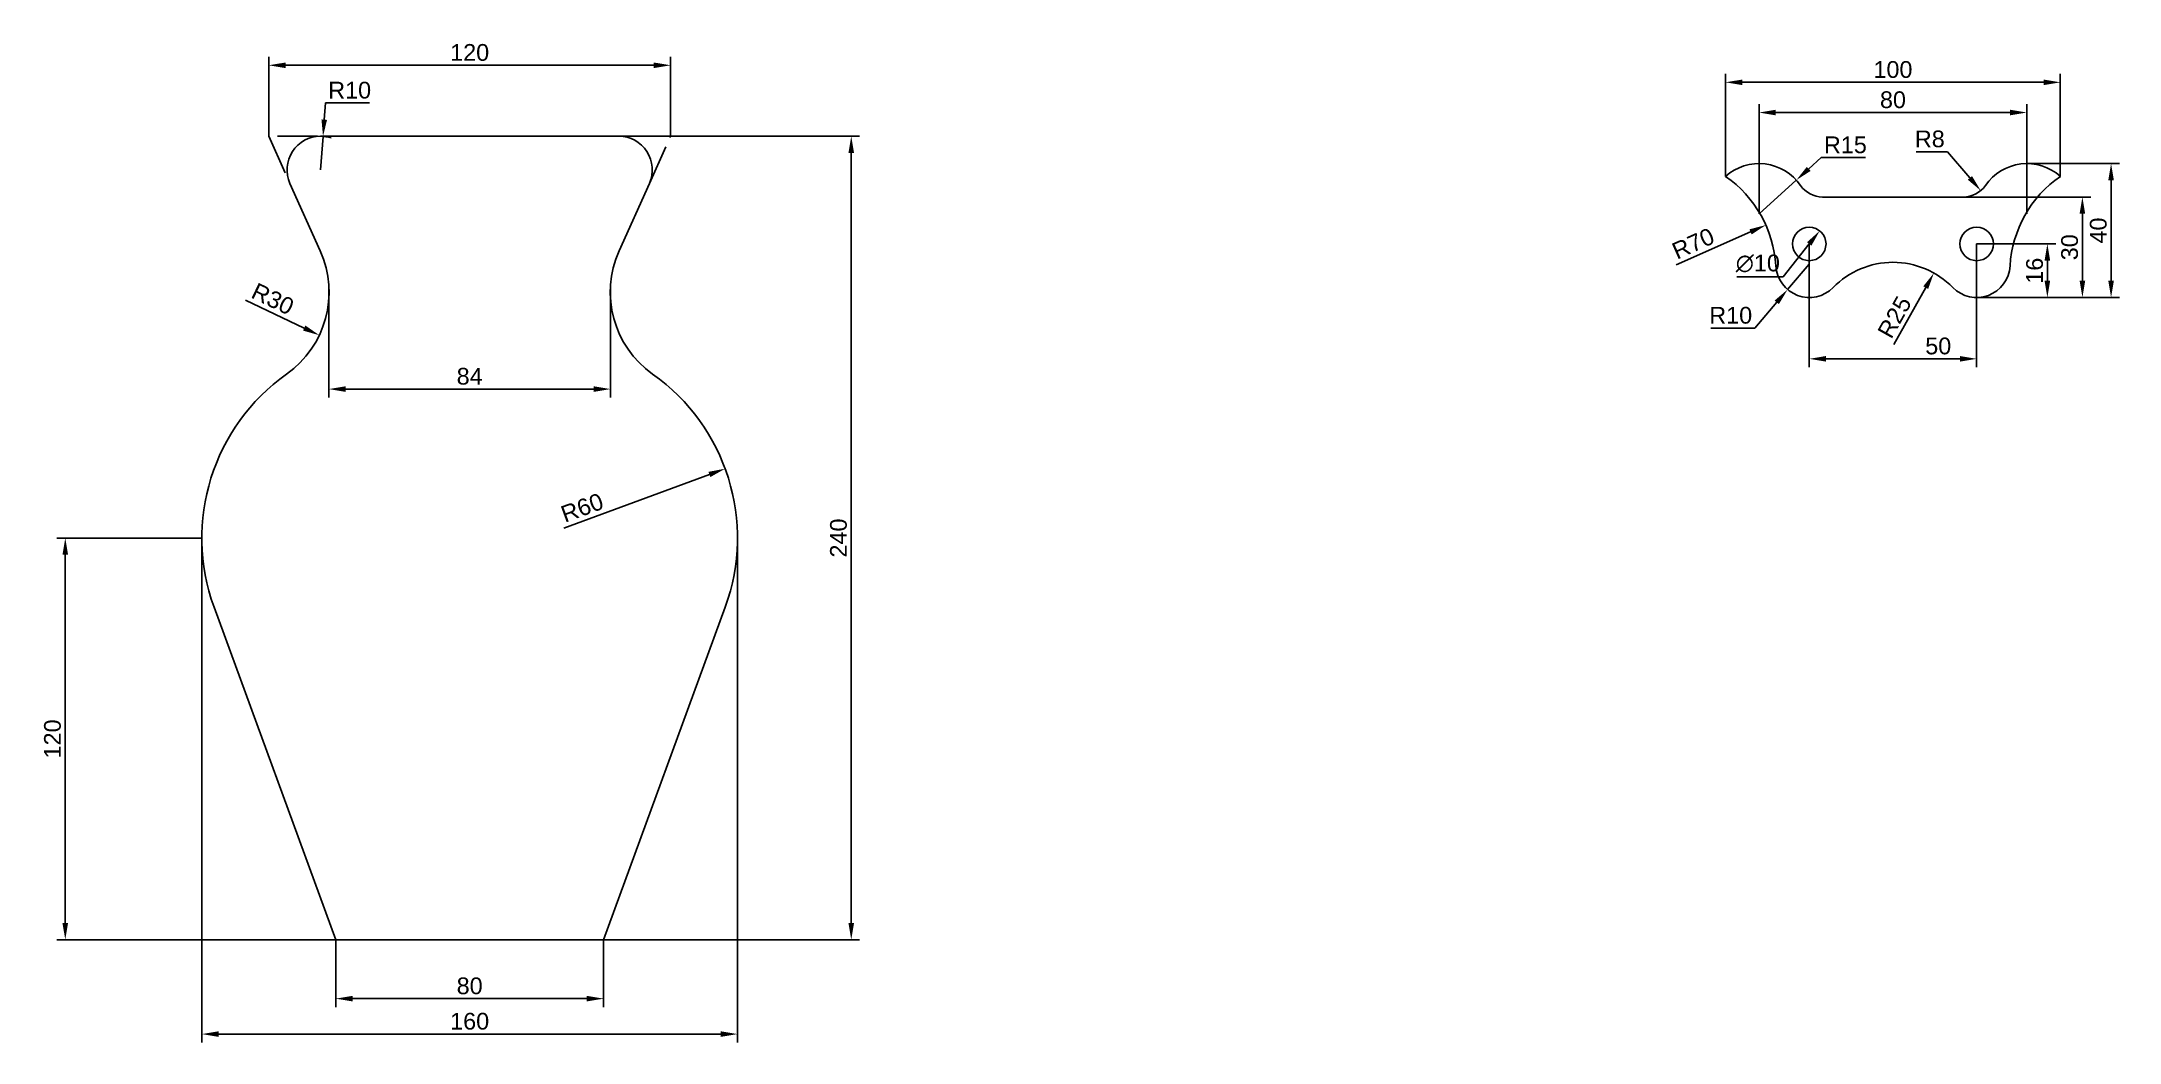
# Model space of a CAD drawing. Header units: millimetres. Extents: x 122 to 743, y -22 to 276.
import ezdxf

# ---------------------------------------------------------------- set-up
doc = ezdxf.new("R2010")
doc.units = ezdxf.units.MM
doc.linetypes.add('ACAD_ISO02W100', pattern=[15, 12, -3])
doc.styles.get("Standard").update_dxf_attribs({"font": 'arial.ttf'})
doc.dimstyles.new('ISO-25', dxfattribs={"dimscale": 2, "dimtxt": 2.5, "dimasz": 2.5, "dimexe": 1.25, "dimexo": 0, "dimtad": 1, "dimtoh": 1, "dimtxsty": 'Standard', "dimcen": 2.5, "dimadec": 0, "dimazin": 0, "dimtfac": 1, "dimtmove": 0, "dimatfit": 3, "dimfxl": 1, "dimarcsym": 0})

# ---------------------------------------------------------------- blocks, each defined once
blk = doc.blocks.new('*D6')
at = {"color": 0, "lineweight": -2, "transparency": 16777216}
blk.add_line((675.48, 185.97), (685.02, 202.97), dxfattribs=at)
at = {"color": 0, "transparency": 16777216}
blk.add_solid([(684.29, 203.37), (685.74, 202.56), (687.46, 207.33)], dxfattribs=at)
at = {"layer": 'Defpoints', "color": 0, "transparency": 16777216}
for p in [(687.46, 207.33), (675.23, 185.52)]:
    blk.add_point(p, dxfattribs=at)
at = {"color": 0, "transparency": 16777216, "insert": (675.71, 194.15), "char_height": 5, "attachment_point": 5, "rotation": 60.70938}
blk.add_mtext('R25', dxfattribs=at)
blk = doc.blocks.new('*D7')
at = {"color": 0, "lineweight": -2, "transparency": 16777216}
for p, q in [((642.41, 206.21), (650.23, 216.02)), ((628.58, 206.21), (642.41, 206.21))]:
    blk.add_line(p, q, dxfattribs=at)
at = {"color": 0, "transparency": 16777216}
blk.add_solid([(649.58, 216.54), (650.88, 215.5), (653.35, 219.93)], dxfattribs=at)
at = {"layer": 'Defpoints', "color": 0, "transparency": 16777216}
for p in [(653.35, 219.93), (647.11, 212.11)]:
    blk.add_point(p, dxfattribs=at)
at = {"color": 0, "transparency": 16777216, "insert": (634.87, 210.16), "char_height": 5, "attachment_point": 5}
blk.add_mtext('∅10', dxfattribs=at)
blk = doc.blocks.new('*D8')
at = {"color": 0, "lineweight": -2, "transparency": 16777216}
blk.add_line((610.51, 209.73), (632.7, 219.62), dxfattribs=at)
at = {"color": 0, "transparency": 16777216}
blk.add_solid([(632.36, 220.38), (633.04, 218.86), (637.27, 221.66)], dxfattribs=at)
at = {"layer": 'Defpoints', "color": 0, "transparency": 16777216}
for p in [(637.27, 221.66), (605.18, 207.35)]:
    blk.add_point(p, dxfattribs=at)
at = {"color": 0, "transparency": 16777216, "insert": (615.55, 216.14), "char_height": 5, "attachment_point": 5, "rotation": 24.02715}
blk.add_mtext('R70', dxfattribs=at)
blk = doc.blocks.new('*D9')
at = {"color": 0, "lineweight": -2, "transparency": 16777216}
for p, q in [((653.77, 241.79), (650.07, 238.44)), ((667.01, 241.79), (653.77, 241.79)), ((635.23, 225.02), (646.36, 235.08))]:
    blk.add_line(p, q, dxfattribs=at)
at = {"color": 0, "transparency": 16777216}
blk.add_solid([(649.51, 239.05), (650.62, 237.82), (646.36, 235.08)], dxfattribs=at)
at = {"layer": 'Defpoints', "color": 0, "transparency": 16777216}
for p in [(646.36, 235.08), (635.23, 225.02)]:
    blk.add_point(p, dxfattribs=at)
at = {"color": 0, "transparency": 16777216, "insert": (661.02, 245.59), "char_height": 5, "attachment_point": 5}
blk.add_mtext('R15', dxfattribs=at)
blk = doc.blocks.new('*D10')
at = {"color": 0, "lineweight": -2, "transparency": 16777216}
for p, q in [((682.2, 243.56), (691.52, 243.56)), ((691.52, 243.56), (698.21, 235.74))]:
    blk.add_line(p, q, dxfattribs=at)
at = {"color": 0, "transparency": 16777216}
blk.add_solid([(698.84, 236.28), (697.58, 235.2), (701.46, 231.94)], dxfattribs=at)
at = {"layer": 'Defpoints', "color": 0, "transparency": 16777216}
for p in [(696.26, 238.02), (701.46, 231.94)]:
    blk.add_point(p, dxfattribs=at)
at = {"color": 0, "transparency": 16777216, "insert": (686.24, 247.36), "char_height": 5, "attachment_point": 5}
blk.add_mtext('R8', dxfattribs=at)
blk = doc.blocks.new('*D11')
at = {"color": 0, "lineweight": -2, "transparency": 16777216}
for p, q in [((715.23, 240.02), (742.89, 240.02)), ((740.39, 205.02), (740.39, 235.02)), ((700.23, 200.02), (742.89, 200.02))]:
    blk.add_line(p, q, dxfattribs=at)
at = {"color": 0, "transparency": 16777216}
for points in [[(739.56, 235.02), (741.22, 235.02), (740.39, 240.02)], [(739.56, 205.02), (741.22, 205.02), (740.39, 200.02)]]:
    blk.add_solid(points, dxfattribs=at)
at = {"layer": 'Defpoints', "color": 0, "transparency": 16777216}
for p in [(715.23, 240.02), (740.39, 240.02), (700.23, 200.02)]:
    blk.add_point(p, dxfattribs=at)
at = {"color": 0, "transparency": 16777216, "insert": (736.59, 220.02), "char_height": 5, "attachment_point": 5, "rotation": 90}
blk.add_mtext('40', dxfattribs=at)
blk = doc.blocks.new('*D12')
at = {"color": 0, "lineweight": -2, "transparency": 16777216}
for p, q in [((696.26, 230.02), (734.32, 230.02)), ((731.82, 205.02), (731.82, 225.02)), ((700.23, 200.02), (734.32, 200.02))]:
    blk.add_line(p, q, dxfattribs=at)
at = {"color": 0, "transparency": 16777216}
for points in [[(730.99, 225.02), (732.66, 225.02), (731.82, 230.02)], [(730.99, 205.02), (732.66, 205.02), (731.82, 200.02)]]:
    blk.add_solid(points, dxfattribs=at)
at = {"layer": 'Defpoints', "color": 0, "transparency": 16777216}
for p in [(696.26, 230.02), (731.82, 230.02), (700.23, 200.02)]:
    blk.add_point(p, dxfattribs=at)
at = {"color": 0, "transparency": 16777216, "insert": (728.02, 215.02), "char_height": 5, "attachment_point": 5, "rotation": 90}
blk.add_mtext('30', dxfattribs=at)
blk = doc.blocks.new('*D13')
at = {"color": 0, "lineweight": -2, "transparency": 16777216}
for p, q in [((625.23, 236.2), (625.23, 266.79)), ((630.23, 264.29), (720.23, 264.29)), ((725.23, 236.2), (725.23, 266.79))]:
    blk.add_line(p, q, dxfattribs=at)
at = {"color": 0, "transparency": 16777216}
for points in [[(630.23, 265.12), (630.23, 263.45), (625.23, 264.29)], [(720.23, 265.12), (720.23, 263.45), (725.23, 264.29)]]:
    blk.add_solid(points, dxfattribs=at)
at = {"layer": 'Defpoints', "color": 0, "transparency": 16777216}
for p in [(725.23, 264.29), (625.23, 236.2), (725.23, 236.2)]:
    blk.add_point(p, dxfattribs=at)
at = {"color": 0, "transparency": 16777216, "insert": (675.23, 268.09), "char_height": 5, "attachment_point": 5}
blk.add_mtext('100', dxfattribs=at)
blk = doc.blocks.new('*D14')
at = {"color": 0, "lineweight": -2, "transparency": 16777216}
for p, q in [((635.23, 225.02), (635.23, 257.76)), ((710.23, 255.26), (640.23, 255.26)), ((715.23, 225.02), (715.23, 257.76))]:
    blk.add_line(p, q, dxfattribs=at)
at = {"color": 0, "transparency": 16777216}
for points in [[(640.23, 256.09), (640.23, 254.43), (635.23, 255.26)], [(710.23, 256.09), (710.23, 254.43), (715.23, 255.26)]]:
    blk.add_solid(points, dxfattribs=at)
at = {"layer": 'Defpoints', "color": 0, "transparency": 16777216}
for p in [(635.23, 255.26), (635.23, 225.02), (715.23, 225.02)]:
    blk.add_point(p, dxfattribs=at)
at = {"color": 0, "transparency": 16777216, "insert": (675.23, 259.06), "char_height": 5, "attachment_point": 5}
blk.add_mtext('80', dxfattribs=at)
blk = doc.blocks.new('*D15')
at = {"color": 0, "lineweight": -2, "transparency": 16777216}
for p, q in [((700.23, 216.02), (723.86, 216.02)), ((721.36, 211.02), (721.36, 205.02)), ((700.23, 200.02), (723.86, 200.02))]:
    blk.add_line(p, q, dxfattribs=at)
at = {"color": 0, "transparency": 16777216}
for points in [[(720.52, 211.02), (722.19, 211.02), (721.36, 216.02)], [(720.52, 205.02), (722.19, 205.02), (721.36, 200.02)]]:
    blk.add_solid(points, dxfattribs=at)
at = {"layer": 'Defpoints', "color": 0, "transparency": 16777216}
for p in [(700.23, 216.02), (700.23, 200.02), (721.36, 200.02)]:
    blk.add_point(p, dxfattribs=at)
at = {"color": 0, "transparency": 16777216, "insert": (717.55, 208.02), "char_height": 5, "attachment_point": 5, "rotation": 90}
blk.add_mtext('16', dxfattribs=at)
blk = doc.blocks.new('*D16')
at = {"color": 0, "lineweight": -2, "transparency": 16777216}
for p, q in [((650.23, 216.02), (650.23, 179.2)), ((700.23, 216.02), (700.23, 179.2)), ((695.23, 181.7), (655.23, 181.7))]:
    blk.add_line(p, q, dxfattribs=at)
at = {"color": 0, "transparency": 16777216}
for points in [[(655.23, 182.54), (655.23, 180.87), (650.23, 181.7)], [(695.23, 182.54), (695.23, 180.87), (700.23, 181.7)]]:
    blk.add_solid(points, dxfattribs=at)
at = {"layer": 'Defpoints', "color": 0, "transparency": 16777216}
for p in [(650.23, 216.02), (700.23, 216.02), (650.23, 181.7)]:
    blk.add_point(p, dxfattribs=at)
at = {"color": 0, "transparency": 16777216, "insert": (688.76, 185.51), "char_height": 5, "attachment_point": 5}
blk.add_mtext('50', dxfattribs=at)
blk = doc.blocks.new('*D17')
at = {"color": 0, "lineweight": -2, "transparency": 16777216}
for p, q in [((650.23, 210.02), (643.76, 202.4)), ((633.98, 190.88), (640.52, 198.58)), ((620.8, 190.88), (633.98, 190.88))]:
    blk.add_line(p, q, dxfattribs=at)
at = {"color": 0, "transparency": 16777216}
blk.add_solid([(639.89, 199.12), (641.16, 198.04), (643.76, 202.4)], dxfattribs=at)
at = {"layer": 'Defpoints', "color": 0, "transparency": 16777216}
for p in [(650.23, 210.02), (643.76, 202.4)]:
    blk.add_point(p, dxfattribs=at)
at = {"color": 0, "transparency": 16777216, "insert": (626.77, 194.68), "char_height": 5, "attachment_point": 5}
blk.add_mtext('R10', dxfattribs=at)
blk = doc.blocks.new('*D18')
at = {"color": 0, "lineweight": -2, "transparency": 16777216}
for p, q in [((170.06, 128.18), (126.76, 128.18)), ((129.26, 13.18), (129.26, 123.18)), ((210.06, 8.18), (126.76, 8.18))]:
    blk.add_line(p, q, dxfattribs=at)
at = {"color": 0, "transparency": 16777216}
for points in [[(128.42, 123.18), (130.09, 123.18), (129.26, 128.18)], [(128.42, 13.18), (130.09, 13.18), (129.26, 8.18)]]:
    blk.add_solid(points, dxfattribs=at)
at = {"layer": 'Defpoints', "color": 0, "transparency": 16777216}
for p in [(129.26, 128.18), (170.06, 128.18), (210.06, 8.18)]:
    blk.add_point(p, dxfattribs=at)
at = {"color": 0, "transparency": 16777216, "insert": (125.45, 68.18), "char_height": 5, "attachment_point": 5, "rotation": 90}
blk.add_mtext('120', dxfattribs=at)
blk = doc.blocks.new('*D19')
at = {"color": 0, "lineweight": -2, "transparency": 16777216}
blk.add_line((183.09, 199.24), (200.63, 190.89), dxfattribs=at)
at = {"color": 0, "transparency": 16777216}
blk.add_solid([(200.99, 191.65), (200.27, 190.14), (205.15, 188.75)], dxfattribs=at)
at = {"layer": 'Defpoints', "color": 0, "transparency": 16777216}
for p in [(178.06, 201.63), (205.15, 188.75)]:
    blk.add_point(p, dxfattribs=at)
at = {"color": 0, "transparency": 16777216, "insert": (191.24, 199.58), "char_height": 5, "attachment_point": 5, "rotation": 334.55933}
blk.add_mtext('R30', dxfattribs=at)
blk = doc.blocks.new('*D20')
at = {"color": 0, "lineweight": -2, "transparency": 16777216}
for p, q in [((206.99, 258.12), (206.62, 253.13)), ((220.17, 258.12), (206.99, 258.12)), ((205.5, 238.18), (206.25, 248.15))]:
    blk.add_line(p, q, dxfattribs=at)
blk.add_arc((205.5, 238.18), 10, 71.40904, 90, dxfattribs=at)
at = {"color": 0, "transparency": 16777216}
blk.add_solid([(205.79, 253.2), (207.45, 253.07), (206.25, 248.15)], dxfattribs=at)
at = {"layer": 'Defpoints', "color": 0, "transparency": 16777216}
for p in [(206.25, 248.15), (205.5, 238.18)]:
    blk.add_point(p, dxfattribs=at)
at = {"color": 0, "transparency": 16777216, "insert": (214.21, 261.92), "char_height": 5, "attachment_point": 5}
blk.add_mtext('R10', dxfattribs=at)
blk = doc.blocks.new('*D21')
at = {"color": 0, "lineweight": -2, "transparency": 16777216}
for p, q in [((190.06, 248.18), (190.06, 271.88)), ((195.06, 269.38), (305.06, 269.38)), ((310.06, 248.18), (310.06, 271.88))]:
    blk.add_line(p, q, dxfattribs=at)
at = {"color": 0, "transparency": 16777216}
for points in [[(195.06, 270.21), (195.06, 268.54), (190.06, 269.38)], [(305.06, 270.21), (305.06, 268.54), (310.06, 269.38)]]:
    blk.add_solid(points, dxfattribs=at)
at = {"layer": 'Defpoints', "color": 0, "transparency": 16777216}
for p in [(310.06, 269.38), (190.06, 248.18), (310.06, 248.18)]:
    blk.add_point(p, dxfattribs=at)
at = {"color": 0, "transparency": 16777216, "insert": (250.06, 273.18), "char_height": 5, "attachment_point": 5}
blk.add_mtext('120', dxfattribs=at)
blk = doc.blocks.new('*D22')
at = {"color": 0, "lineweight": -2, "transparency": 16777216}
for p, q in [((208.01, 203.39), (208.01, 170.17)), ((292.11, 203.39), (292.11, 170.17)), ((213.01, 172.67), (287.11, 172.67))]:
    blk.add_line(p, q, dxfattribs=at)
at = {"color": 0, "transparency": 16777216}
for points in [[(213.01, 173.5), (213.01, 171.83), (208.01, 172.67)], [(287.11, 173.5), (287.11, 171.83), (292.11, 172.67)]]:
    blk.add_solid(points, dxfattribs=at)
at = {"layer": 'Defpoints', "color": 0, "transparency": 16777216}
for p in [(208.01, 203.39), (292.11, 203.39), (292.11, 172.67)]:
    blk.add_point(p, dxfattribs=at)
at = {"color": 0, "transparency": 16777216, "insert": (250.06, 176.47), "char_height": 5, "width": 12.0293, "attachment_point": 5}
blk.add_mtext('84', dxfattribs=at)
blk = doc.blocks.new('*D23')
at = {"color": 0, "lineweight": -2, "transparency": 16777216}
blk.add_line((278.2, 131.17), (321.68, 147.16), dxfattribs=at)
at = {"color": 0, "transparency": 16777216}
blk.add_solid([(321.39, 147.94), (321.96, 146.38), (326.37, 148.89)], dxfattribs=at)
at = {"layer": 'Defpoints', "color": 0, "transparency": 16777216}
for p in [(326.37, 148.89), (270.06, 128.18)]:
    blk.add_point(p, dxfattribs=at)
at = {"color": 0, "transparency": 16777216, "insert": (283.66, 137.23), "char_height": 5, "attachment_point": 5, "rotation": 20.19347}
blk.add_mtext('R60', dxfattribs=at)
blk = doc.blocks.new('*D24')
at = {"color": 0, "lineweight": -2, "transparency": 16777216}
for p, q in [((210.06, 8.18), (210.06, -11.9)), ((290.06, 8.18), (290.06, -11.9)), ((215.06, -9.4), (285.06, -9.4))]:
    blk.add_line(p, q, dxfattribs=at)
at = {"color": 0, "transparency": 16777216}
for points in [[(215.06, -8.57), (215.06, -10.23), (210.06, -9.4)], [(285.06, -8.57), (285.06, -10.23), (290.06, -9.4)]]:
    blk.add_solid(points, dxfattribs=at)
at = {"layer": 'Defpoints', "color": 0, "transparency": 16777216}
for p in [(210.06, 8.18), (290.06, 8.18), (290.06, -9.4)]:
    blk.add_point(p, dxfattribs=at)
at = {"color": 0, "transparency": 16777216, "insert": (250.06, -5.6), "char_height": 5, "attachment_point": 5}
blk.add_mtext('80', dxfattribs=at)
blk = doc.blocks.new('*D25')
at = {"color": 0, "lineweight": -2, "transparency": 16777216}
for p, q in [((170.06, 128.18), (170.06, -22.48)), ((330.06, 128.18), (330.06, -22.48)), ((175.06, -19.98), (325.06, -19.98))]:
    blk.add_line(p, q, dxfattribs=at)
at = {"color": 0, "transparency": 16777216}
for points in [[(175.06, -19.14), (175.06, -20.81), (170.06, -19.98)], [(325.06, -19.14), (325.06, -20.81), (330.06, -19.98)]]:
    blk.add_solid(points, dxfattribs=at)
at = {"layer": 'Defpoints', "color": 0, "transparency": 16777216}
for p in [(170.06, 128.18), (330.06, 128.18), (330.06, -19.98)]:
    blk.add_point(p, dxfattribs=at)
at = {"color": 0, "transparency": 16777216, "insert": (250.06, -16.17), "char_height": 5, "attachment_point": 5}
blk.add_mtext('160', dxfattribs=at)
blk = doc.blocks.new('*D26')
at = {"color": 0, "lineweight": -2, "transparency": 16777216}
for p, q in [((290.06, 248.18), (366.55, 248.18)), ((364.05, 13.18), (364.05, 243.18)), ((290.06, 8.18), (366.55, 8.18))]:
    blk.add_line(p, q, dxfattribs=at)
at = {"color": 0, "transparency": 16777216}
for points in [[(363.21, 243.18), (364.88, 243.18), (364.05, 248.18)], [(363.21, 13.18), (364.88, 13.18), (364.05, 8.18)]]:
    blk.add_solid(points, dxfattribs=at)
at = {"layer": 'Defpoints', "color": 0, "transparency": 16777216}
for p in [(290.06, 248.18), (364.05, 248.18), (290.06, 8.18)]:
    blk.add_point(p, dxfattribs=at)
at = {"color": 0, "transparency": 16777216, "insert": (360.25, 128.18), "char_height": 5, "attachment_point": 5, "rotation": 90}
blk.add_mtext('240', dxfattribs=at)

msp = doc.modelspace()

# ---------------------------------------------------------------- linework, layer by layer
at = {"linetype": 'ACAD_ISO02W100'}
for p, q in [((294.61, 248.177), (190.057, 248.177)), ((190.057, 248.177), (196.38, 234.083)), ((310.057, 248.177), (294.61, 248.177)), ((303.734, 234.083), (310.057, 248.177))]:
    msp.add_line(p, q, dxfattribs=at)
for p, q in [((250.057, 248.177), (205.504, 248.177)), ((250.057, 248.177), (294.61, 248.177)), ((196.38, 234.083), (205.428, 213.914)), ((303.734, 234.083), (294.685, 213.914)), ((210.057, 8.177), (173.707, 107.568)), ((290.057, 8.177), (326.407, 107.568)), ((250.057, 8.177), (210.057, 8.177)), ((250.057, 8.177), (290.057, 8.177))]:
    msp.add_line(p, q)
msp.add_lwpolyline([(725.232, 236.199, 0.2300015), (710.215, 209.429, -0.6506462), (693.089, 203.021, 0.2015659), (675.232, 210.524, 0.2015659), (657.375, 203.021, -0.6506462), (640.25, 209.429, 0.2300015), (625.232, 236.199, -0.4525311), (647.606, 233.497, 0.2473945), (654.206, 230.019), (675.232, 230.019), (696.259, 230.019, 0.2473945), (702.858, 233.497, -0.4525311)], format="xyb", close=True)
for centre in [(650.232, 216.019), (700.232, 216.019)]:
    msp.add_circle(centre, 5)
for centre, radius, start, end in [((205.504, 238.177), 10, 90, 204.162921), ((294.61, 238.177), 10, 335.837079, 90), ((178.057, 201.634), 30, 305.294395, 24.162921), ((322.057, 201.634), 30, 155.837079, 234.705605), ((230.057, 128.177), 60, 125.294395, 200.088604), ((270.057, 128.177), 60, 339.911396, 54.705605)]:
    msp.add_arc(centre, radius, start, end)

# ---------------------------------------------------------------- dimensions: what is measured, and where the dimension line sits
for base, p1, p2, picture, middle in [((310.057, 269.377), (190.057, 248.177), (310.057, 248.177), '*D21', (250.057, 273.18)), ((725.232, 264.288), (625.232, 236.199), (725.232, 236.199), '*D13', (675.232, 268.091)), ((635.232, 255.261), (715.232, 225.019), (635.232, 225.019), '*D14', (675.232, 259.063)), ((330.057, -19.976), (170.057, 128.177), (330.057, 128.177), '*D25', (250.057, -16.173)), ((290.057, -9.399), (210.057, 8.177), (290.057, 8.177), '*D24', (250.057, -5.596))]:
    dim = msp.add_linear_dim(base=base, p1=p1, p2=p2, dimstyle='ISO-25')
    dim.commit()
    dim.dimension.update_dxf_attribs({"geometry": picture, "text_midpoint": middle})
for center, mpoint, picture, middle in [((205.504, 238.177), (206.248, 248.149), '*D20', (214.207, 261.924)), ((635.232, 225.019), (646.357, 235.081), '*D9', (661.016, 245.592)), ((650.232, 210.019), (643.761, 202.396), '*D17', (626.769, 194.683))]:
    dim = msp.add_radius_dim(center=center, mpoint=mpoint, dimstyle='ISO-25')
    dim.commit()
    dim.dimension.update_dxf_attribs({"geometry": picture, "text_midpoint": middle})
for center, mpoint, picture, middle in [((696.259, 238.019), (701.458, 231.939), '*D10', (686.236, 243.557)), ((178.057, 201.634), (205.148, 188.747), '*D19', (189.602, 196.142)), ((675.232, 185.524), (687.463, 207.328), '*D6', (679.027, 192.29)), ((270.057, 128.177), (326.369, 148.888), '*D23', (284.969, 133.661))]:
    dim = msp.add_radius_dim(center=center, mpoint=mpoint, dimstyle='ISO-25')
    dim.commit()
    dim.dimension.update_dxf_attribs({"geometry": picture, "text_midpoint": middle, "dimtype": 164})
for base, p1, p2, picture, middle in [((364.048, 248.177), (290.057, 8.177), (290.057, 248.177), '*D26', (360.245, 128.177)), ((740.389, 240.019), (700.232, 200.019), (715.232, 240.019), '*D11', (736.586, 220.019)), ((731.823, 230.019), (700.232, 200.019), (696.259, 230.019), '*D12', (728.019, 215.019)), ((721.356, 200.019), (700.232, 216.019), (700.232, 200.019), '*D15', (717.553, 208.019)), ((129.257, 128.177), (210.057, 8.177), (170.057, 128.177), '*D18', (125.454, 68.177))]:
    dim = msp.add_linear_dim(base=base, p1=p1, p2=p2, angle=90, dimstyle='ISO-25')
    dim.commit()
    dim.dimension.update_dxf_attribs({"geometry": picture, "text_midpoint": middle})
dim = msp.add_radius_dim(center=(605.182, 207.354), mpoint=(637.267, 221.658), text='R70', dimstyle='ISO-25')
dim.commit()
dim.dimension.update_dxf_attribs({"geometry": '*D8', "text_midpoint": (617.101, 212.668), "dimtype": 164})
dim = msp.add_diameter_dim_2p(p1=(647.115, 212.11), p2=(653.35, 219.928), dimstyle='ISO-25')
dim.commit()
dim.dimension.update_dxf_attribs({"geometry": '*D7', "text_midpoint": (634.869, 206.213), "dimtype": 163})
dim = msp.add_linear_dim(base=(650.232, 181.703), p1=(700.232, 216.019), p2=(650.232, 216.019), dimstyle='ISO-25')
dim.commit()
dim.dimension.update_dxf_attribs({"geometry": '*D16', "text_midpoint": (688.76, 181.703), "dimtype": 160})
dim = msp.add_linear_dim(base=(292.108, 172.666), p1=(208.006, 203.388), p2=(292.108, 203.388), text='84', dimstyle='ISO-25')
dim.commit()
dim.dimension.update_dxf_attribs({"geometry": '*D22', "text_midpoint": (250.057, 176.469)})

doc.saveas('drawing.dxf')
